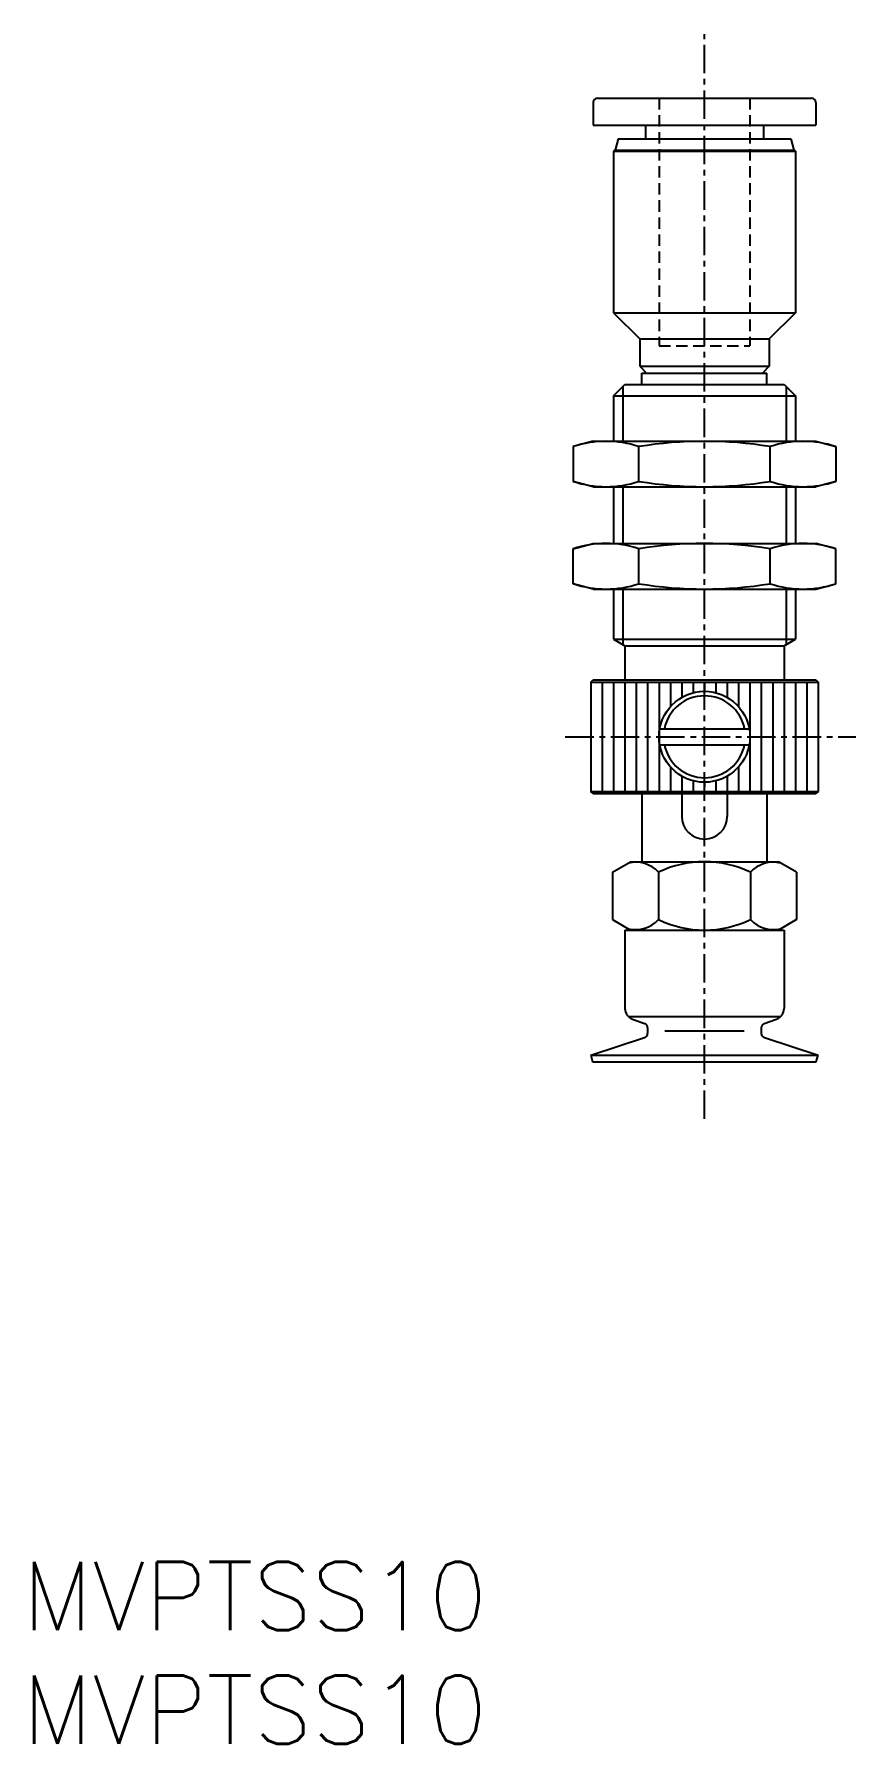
# Model space of a CAD drawing. Extents: x 0.5 to 36.7, y 0 to 75.2.
import ezdxf

# ---------------------------------------------------------------- set-up
doc = ezdxf.new("R2010")
doc.units = 0
doc.linetypes.add('CENTER', pattern=[2, 1.25, -0.25, 0.25, -0.25])
doc.linetypes.add('DASHED', pattern=[0.75, 0.5, -0.25])
doc.layers.get('0').update_dxf_attribs({"linetype": 'CONTINUOUS'})
doc.layers.add('CENTER', color=1, linetype='CENTER')
doc.styles.get("Standard").update_dxf_attribs({"font": 'txt.shx'})

# ---------------------------------------------------------------- blocks, each defined once
blk = doc.blocks.new('*U10')
at = {"color": 7, "linetype": 'CONTINUOUS'}
blk.add_text('MVPTSS10', height=3, dxfattribs=at).set_placement((0, 0))
blk = doc.blocks.new('*U11')
at = {"color": 7, "linetype": 'CONTINUOUS'}
blk.add_text('MVPTSS10', height=3, dxfattribs=at).set_placement((0, 5))

msp = doc.modelspace()

# ---------------------------------------------------------------- linework, layer by layer
at = {"color": 7, "linetype": 'CONTINUOUS'}
for p, q in [((25.1, 72.2), (25.1, 71.2)), ((25.3, 72.4), (34.7, 72.4)), ((34.9, 72.2), (34.9, 71.2)), ((25.1, 71.2), (34.9, 71.2)), ((27.4, 71.2), (27.4, 70.6)), ((32.6, 71.2), (32.6, 70.6)), ((26.066, 70.1), (26, 70.062)), ((26, 70.062), (26, 62.95)), ((26, 70.062), (34, 70.062)), ((26.2, 70.6), (26.066, 70.1)), ((26.066, 70.1), (33.934, 70.1)), ((26.2, 70.6), (33.8, 70.6)), ((33.8, 70.6), (33.934, 70.1)), ((33.934, 70.1), (34, 70.062)), ((34, 70.062), (34, 62.95)), ((26, 62.95), (34, 62.95)), ((26, 62.95), (27.15, 61.8)), ((34, 62.95), (32.85, 61.8)), ((27.15, 61.8), (32.85, 61.8)), ((27.15, 61.8), (27.15, 60.6)), ((32.85, 61.8), (32.85, 60.6)), ((27.15, 60.6), (32.85, 60.6)), ((27.15, 60.6), (27.45, 60.3)), ((27.25, 60.3), (32.75, 60.3)), ((27.25, 59.8), (27.25, 60.3)), ((32.85, 60.6), (32.55, 60.3)), ((32.75, 59.8), (32.75, 60.3)), ((26, 59.3), (26.5, 59.8)), ((26.406, 59.706), (26.406, 57.3)), ((26.5, 59.8), (33.5, 59.8)), ((33.5, 59.8), (34, 59.3)), ((33.594, 59.706), (33.594, 57.3)), ((26, 59.3), (26, 57.3)), ((26, 59.3), (34, 59.3)), ((34, 59.3), (34, 57.3)), ((25.1, 57.3), (24.226, 57.066)), ((25.1, 57.3), (34.9, 57.3)), ((34.9, 57.3), (35.773, 57.066)), ((24.226, 57.066), (24.226, 55.534)), ((27.113, 55.534), (27.113, 57.066)), ((32.887, 55.534), (32.887, 57.066)), ((35.773, 57.066), (35.773, 55.534)), ((25.1, 55.3), (24.226, 55.534)), ((25.1, 55.3), (34.9, 55.3)), ((26, 55.3), (26, 52.8)), ((26.406, 55.3), (26.406, 52.8)), ((33.594, 55.3), (33.594, 52.8)), ((34, 55.3), (34, 52.8)), ((35.773, 55.534), (34.9, 55.3)), ((24.226, 52.566), (25.1, 52.8)), ((25.1, 52.8), (34.9, 52.8)), ((35.773, 52.566), (34.9, 52.8)), ((24.226, 51.034), (24.226, 52.566)), ((27.113, 51.034), (27.113, 52.566)), ((32.887, 51.034), (32.887, 52.566)), ((35.773, 51.034), (35.773, 52.566)), ((25.1, 50.8), (24.226, 51.034)), ((25.1, 50.8), (34.9, 50.8)), ((26, 50.8), (26, 48.589)), ((26.406, 50.8), (26.406, 48.354)), ((33.594, 50.8), (33.594, 48.354)), ((34, 50.8), (34, 48.589)), ((34.9, 50.8), (35.773, 51.034)), ((26, 48.589), (26.5, 48.3)), ((26, 48.589), (34, 48.589)), ((26.5, 48.3), (33.5, 48.3)), ((26.5, 48.3), (26.5, 46.8)), ((33.5, 48.3), (34, 48.589)), ((33.5, 48.3), (33.5, 46.8)), ((25, 46.7), (25.1, 46.8)), ((25, 46.7), (25, 41.9)), ((25, 46.7), (35, 46.7)), ((25.1, 46.8), (34.9, 46.8)), ((25.5, 46.7), (25.5, 41.9)), ((26, 46.7), (26, 41.9)), ((26.5, 46.7), (26.5, 41.9)), ((27, 46.7), (27, 41.9)), ((27.5, 46.7), (27.5, 41.9)), ((28, 46.7), (28, 41.9)), ((28.5, 46.7), (28.5, 45.623)), ((29, 46.7), (29, 46.032)), ((29.5, 46.7), (29.5, 46.236)), ((30, 46.7), (30, 46.3)), ((30.5, 46.7), (30.5, 46.236)), ((31, 46.7), (31, 46.032)), ((31.5, 46.7), (31.5, 45.623)), ((32, 46.7), (32, 41.9)), ((32.5, 46.7), (32.5, 41.9)), ((33, 46.7), (33, 41.9)), ((33.5, 46.7), (33.5, 41.9)), ((34, 46.7), (34, 41.9)), ((34.5, 46.7), (34.5, 41.9)), ((34.9, 46.8), (35, 46.7)), ((35, 46.7), (35, 41.9)), ((28.031, 44.65), (31.969, 44.65)), ((28.031, 43.95), (31.969, 43.95)), ((28.5, 42.977), (28.5, 41.9)), ((31.5, 42.977), (31.5, 41.9)), ((29, 42.568), (29, 41.9)), ((29.5, 42.364), (29.5, 41.9)), ((30, 42.3), (30, 42.1)), ((30.5, 42.364), (30.5, 41.9)), ((31, 42.568), (31, 41.9)), ((25, 41.9), (35, 41.9)), ((25.1, 41.8), (25, 41.9)), ((25.1, 41.8), (34.9, 41.8)), ((27.25, 41.8), (27.25, 38.8)), ((29, 41.8), (29, 40.8)), ((31, 41.8), (31, 40.8)), ((32.75, 41.8), (32.75, 38.8)), ((35, 41.9), (34.9, 41.8)), ((25.959, 38.343), (26.75, 38.8)), ((26.75, 38.8), (33.25, 38.8)), ((34.041, 38.343), (33.25, 38.8)), ((25.959, 38.343), (25.959, 36.257)), ((27.979, 38.343), (27.979, 36.257)), ((32.021, 38.343), (32.021, 36.257)), ((34.041, 38.343), (34.041, 36.257)), ((25.959, 36.257), (26.75, 35.8)), ((34.041, 36.257), (33.25, 35.8)), ((26.5, 35.8), (26.5, 32.35)), ((26.5, 35.8), (33.5, 35.8)), ((33.5, 35.8), (33.5, 32.35)), ((26.643, 32), (33.357, 32)), ((26.829, 31.88), (27.368, 31.684)), ((32.632, 31.684), (33.171, 31.88)), ((25, 30.3), (27.362, 31.067)), ((27.5, 31.496), (27.5, 31.258)), ((28.26, 31.359), (31.74, 31.359)), ((32.5, 31.496), (32.5, 31.258)), ((32.638, 31.067), (35, 30.3)), ((25, 30.3), (35, 30.3)), ((25, 30.3), (25.08, 30)), ((34.92, 30), (35, 30.3)), ((25.08, 30), (34.92, 30))]:
    msp.add_line(p, q, dxfattribs=at)
at = {"color": 3, "linetype": 'DASHED'}
for p, q in [((28, 72.4), (28, 61.5)), ((32, 72.4), (32, 61.5)), ((28, 61.5), (32, 61.5))]:
    msp.add_line(p, q, dxfattribs=at)
at = {"color": 7, "linetype": 'CONTINUOUS'}
msp.add_circle((30, 44.3), 2, dxfattribs=at)
for centre, radius, start, end in [((25.3, 72.2), 0.2, 90, 180), ((34.7, 72.2), 0.2, 0, 90), ((25.67, 52.732), 4.568, 71.57845, 108.42155), ((30, 39.381), 17.919, 80.72933, 99.27067), ((34.33, 52.732), 4.568, 71.57845, 108.42155), ((25.67, 59.868), 4.568, 251.57845, 288.42155), ((30, 73.219), 17.919, 260.72933, 279.27067), ((34.33, 59.868), 4.568, 251.57845, 288.42155), ((25.67, 48.232), 4.568, 71.57845, 108.42155), ((30, 34.881), 17.919, 80.72933, 99.27067), ((34.33, 48.232), 4.568, 71.57845, 108.42155), ((25.67, 55.368), 4.568, 251.57845, 288.42155), ((30, 68.719), 17.919, 260.72933, 279.27067), ((34.33, 55.368), 4.568, 251.57845, 288.42155), ((30, 44.3), 1.8, 11.21228, 168.78772), ((30, 44.3), 1.8, 191.21228, 348.78772), ((30, 40.8), 1, 180, 0), ((26.969, 37.395), 1.386, 43.18472, 103.18471), ((30, 34.103), 4.697, 64.51611, 115.48388), ((33.031, 37.395), 1.386, 76.81528, 136.81528), ((26.969, 37.205), 1.386, 256.81529, 316.81528), ((30, 40.497), 4.697, 244.51612, 295.48389), ((33.031, 37.205), 1.386, 223.18472, 283.18472), ((27, 32.35), 0.5, 180, 250.00001), ((33, 32.35), 0.5, 289.99999, 0), ((27.3, 31.496), 0.2, 0, 70.00002), ((32.7, 31.496), 0.2, 109.99998, 180), ((27.3, 31.258), 0.2, 287.99998, 0), ((32.7, 31.258), 0.2, 180, 252.00002)]:
    msp.add_arc(centre, radius, start, end, dxfattribs=at)
at = {"layer": 'CENTER', "color": 1, "linetype": 'CENTER'}
for p, q in [((30, 27.487), (30, 75.207)), ((23.878, 44.3), (36.657, 44.3))]:
    msp.add_line(p, q, dxfattribs=at)

# ---------------------------------------------------------------- block references
at = {"color": 7, "linetype": 'CONTINUOUS'}
for name in ['*U11', '*U10']:
    msp.add_blockref(name, (0, 0), dxfattribs=at)

doc.saveas('drawing.dxf')
